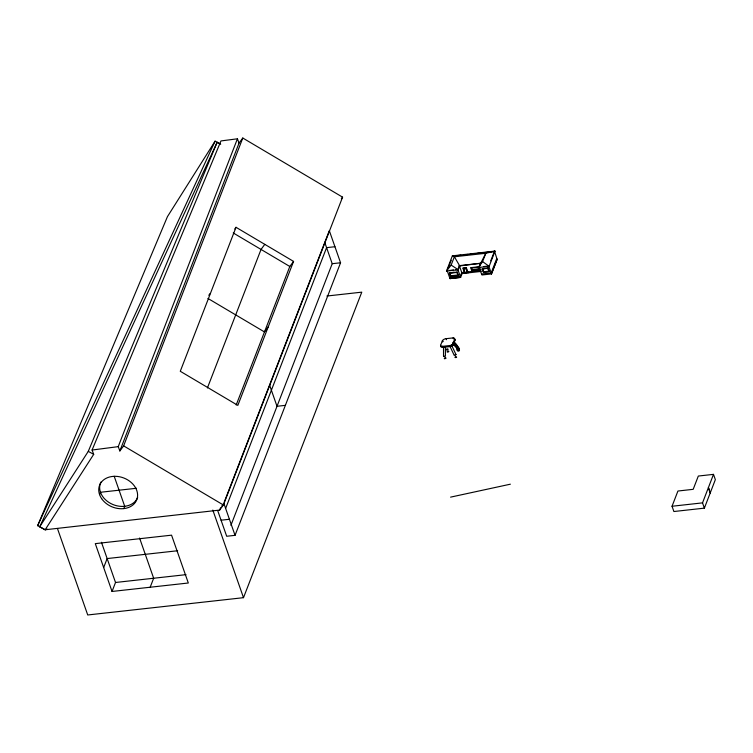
<?xml version="1.0" encoding="UTF-8"?>
<svg xmlns="http://www.w3.org/2000/svg" width="753" height="753" viewBox="0 0 753 753"><rect width="100%" height="100%" fill="white"/><g stroke="black" fill="none" stroke-linecap="round" stroke-linejoin="round"><path stroke-width="1.13" d="M457.118 348.253C461.448 350.992 455.198 341.777 453.541 341.824M457.08 348.724C455.565 351.642 460.751 351.077 459.048 349.806M440.627 345.26L440.599 345.392A2.57 1.337 -19.3 0 0 442.058 346.38L449.701 345.542A2.824 1.468 -19.3 0 0 452.704 344.065L454.633 339.236A2.777 1.44 -19.3 0 0 453.306 337.89L446.105 338.662A3.219 1.666 -19.3 0 0 442.312 340.902L440.627 345.26L440.966 346.446A2.57 1.337 -19.3 0 0 442.425 347.434L443.141 347.368L442.773 346.314M445.39 347.077L445.409 356.018C445.258 357.016 442.604 356.574 443.978 355.802M451.442 344.902L455.989 354.559L455.311 355.265L454.219 355.369L449.663 345.702M99.575 494.589L100.478 492.264L136.509 488.264M219.867 143.748L217.156 142.261L39.73 526.78L45.152 529.764L219.641 510.082L223.396 504.999L342.577 197.154L242.795 138.025L123.624 445.87L119.859 450.953L118.249 446.642L237.43 138.797L220.958 140.933L92.082 450.03L93.701 454.341L45.152 529.764L37.65 525.679L167.439 216.657L215.085 141.159L220.704 144.218M119.859 450.953L239.04 143.108L242.795 138.025M123.803 508.604L124.706 506.28L114.192 476.263M103.669 567.555L107.142 558.566L177.642 550.744M236.018 227.302L180.278 371.276L237.835 405.378L293.566 261.404L236.018 227.302L234.757 228.997M112.046 591.463L95.292 543.638L171.562 535.167L188.316 583.001L112.046 591.463L115.52 582.483L101.439 542.264M207.414 387.955L261.037 249.441L264.792 244.358M150.176 587.227L153.659 578.248L139.569 538.028M236.188 405.001L289.811 266.487L293.566 261.404M219.641 510.082L220.544 507.757M224.225 502.129L329.315 230.663L340.563 262.778L235.049 535.336L226.691 536.258L217.692 510.572M225.721 508.19L326.586 247.643L334.944 246.72M230.917 525.34L332.214 263.701L324.712 242.297M57.435 528.474L87.725 614.975L243.501 597.675L361.779 292.155L326.906 296.023M452.365 255.841L454.37 256.764L459.744 265.95L458.266 269.753L446.473 271.071L452.365 255.841L495.041 251.097L489.149 266.327L478.494 267.513L485.817 253.272L495.041 251.097M448.007 268.614L451.235 260.284M446.473 271.071L451.141 265.094L454.37 256.764L485.817 253.272L482.588 261.602L478.494 267.513M451.056 275.758L458.182 274.967L457.975 275.504L450.849 276.295L449.983 272.708M459.198 266.007L480.659 263.268L459.339 265.63L462.107 273.537L460.61 277.424L449.974 278.601L460.572 277.358M458.182 268.642L459.339 265.63M461.758 272.52L460.252 276.407L449.616 277.584M465.985 268.03L463.349 268.36L464.94 272.887L467.575 272.558L465.985 268.03L467.274 272.435L465.09 272.68L463.641 268.529L465.862 268.172L467.274 272.435M471.962 269.988L471.397 267.663L471.962 269.988L480.48 269.047M479.04 267.447L481.958 274.977L491.521 273.923L497.131 259.418L494.495 251.163M479.52 266.214L480.179 264.501M454.633 339.236L455 340.29L453.212 344.912L452.835 343.857M488.913 271.4L487.925 268.106L488.913 271.4L483.595 271.993L482.522 268.925L484.734 268.463M483.595 271.993L482.617 268.699M490.758 260.83L493.959 252.537M496.792 258.439L491.182 272.944L481.619 274.007M491.455 273.923L497.055 259.456M672.043 506.251L677.935 491.022L693.184 489.328L698.323 476.047L713.505 474.362L715.35 479.633L704.375 508.143L673.888 511.522L672.043 506.251L702.53 502.863L713.505 474.362M39.73 526.78L88.28 451.367L217.156 142.261M37.65 525.679L215.085 141.159M208.797 295.298L210.049 293.604M341.325 198.848L342.577 197.154M268.228 326.858L264.472 331.941L207.913 298.423M221.796 506.063L223.669 503.522M455.189 356.894L454.944 357.449L455.847 357.581A1.026 0.537 -19.3 0 0 456.647 357.11L455.838 356.564M444.712 357.901L444.298 358.456A1.026 0.537 -19.4 0 0 444.788 358.786L446.087 358.146L445.39 357.684M458.144 350.023L457.777 350.71M45.152 529.764L47.241 529.124M455.141 354.559L456.017 354.654M450.576 497.14L510.374 484.188M92.082 450.03L118.249 446.642M332.214 263.701L340.563 262.778M457.457 255.606L460.921 255.22M464.375 254.834L467.839 254.448M470.145 254.194L474.757 253.686M477.063 253.422L481.675 252.914M483.981 252.66L488.593 252.142M490.9 251.888L494.363 251.502M479.04 266.75L470.7 267.673L471.66 270.421L481.045 269.376M471.265 268.002L479.783 267.061M483.435 266.6L487.69 266.129M489.299 265.95L488.744 266.007L491.521 273.923M446.585 270.76L447.197 270.694L449.974 278.601M449.325 270.459L453.579 269.988M455.706 269.753L458.389 269.452M472.093 269.649L479.548 268.821M482.522 268.925L487.84 268.332M452.026 272.482L454.059 272.257M457.165 272.087L449.296 272.963L450.595 276.652L458.455 275.786L457.109 271.918M461.768 272.567L464.742 272.238M467.359 271.946L480.903 270.44M462.05 273.546L481.242 271.419M483.69 271.767L488.998 271.174M453.033 343.349L453.071 345.119A2.824 1.468 -19.3 0 1 450.068 346.596L442.642 347.425L442.265 346.371M285.368 405.349L277.01 406.281L269.518 384.868M221.071 520.201L229.42 519.278M115.52 582.483L186.01 574.652M448.43 351.002C450.04 351.472 446.614 352.988 447.16 351.538A1.017 0.527 -19.3 0 1 447.498 351.256M447.668 348.846C449.437 349.543 445.842 351.002 446.388 349.336A1.007 0.64 -15.2 0 1 446.943 348.931M88.28 451.367L93.701 454.341M233.251 232.969L289.811 266.487M123.624 445.87L223.396 504.999M451.141 265.094L458.266 269.753M482.588 261.602L489.149 266.327M453.391 341.758L458.746 348.074M453.57 342.361L458.681 348.244M455.151 344.253L458.059 347.613M453.428 342.511L458.558 348.423L459.302 350.569M453.24 342.643L458.389 348.583L459.123 350.691M453.052 342.794L458.182 348.714L458.916 350.794M452.722 343.697L457.335 348.893M237.43 138.797L239.04 143.108M702.53 502.863L704.375 508.143M468.112 272.878L466.276 267.626L462.831 268.012L464.667 273.254M457.843 269.518L460.61 277.424M457.975 275.504L456.902 272.454L449.776 273.245L450.849 276.295M458.615 347.679L459.518 350.277M458.464 347.613L459.443 350.418M457.184 348.827L458.031 350.879M453.08 337.881L453.447 338.935M449.701 345.542L450.068 346.596M446.105 338.662L446.473 339.716M442.312 340.902L442.689 341.956M223.801 503.22L235.049 535.336M212.817 510.073L243.501 597.675M443.508 347.312L443.526 356.254M137.667 497.413A19.945 15.578 21.2 0 1 112.818 504.482A19.945 15.578 21.2 0 1 100.893 482.052M454.548 339.151A2.777 1.44 -19.3 0 1 455 340.29M442.971 341.448A3.219 1.666 -19.3 0 1 443.188 341.194M488.066 268.012L482.089 268.68L483.37 272.313L489.346 271.654L488.066 268.012M708.422 487.643L710.267 492.914L708.422 487.643M101.664 498.684A19.945 15.578 21.2 0 0 135.305 502.439A19.945 15.578 21.2 0 0 117.543 476.451A19.945 15.578 21.2 0 0 101.664 498.684"/></g></svg>
